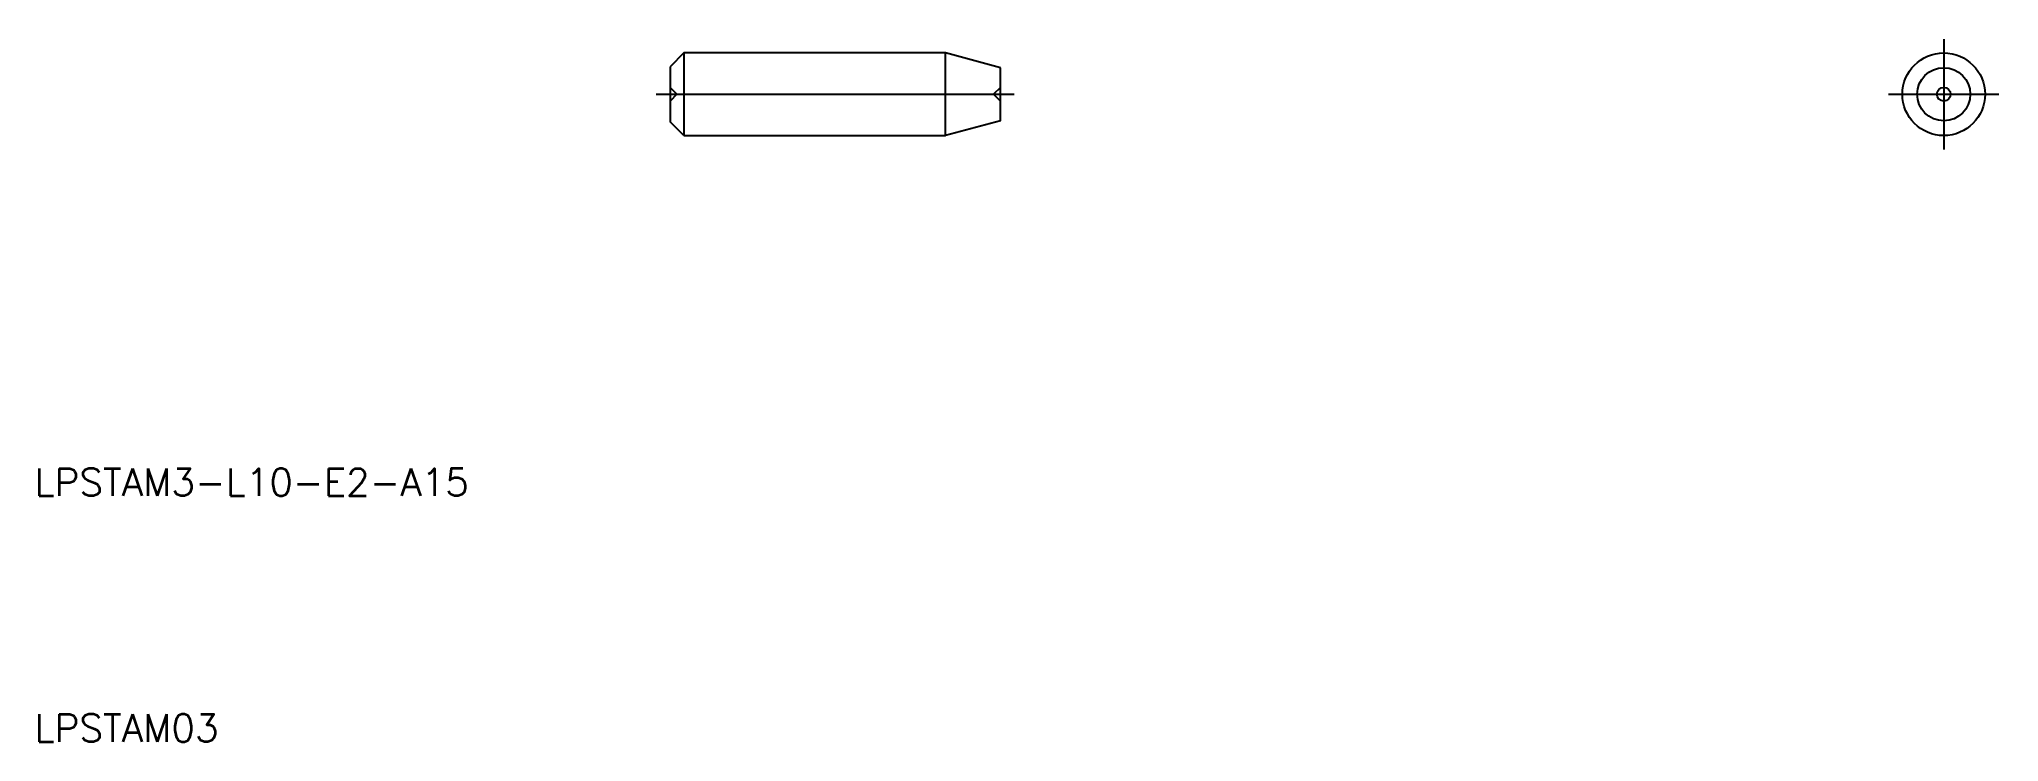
# Model space of a CAD drawing. Extents: x 40.2 to 111.4, y 124.7 to 150.2.
import ezdxf

# ---------------------------------------------------------------- set-up
doc = ezdxf.new("R2010")
doc.units = 0
doc.linetypes.add('CENTER', pattern=[17.5, 13, -1.5, 1.5, -1.5])
doc.linetypes.add('DASHED', pattern=[3.5, 2, -1.5])
doc.layers.get('0').update_dxf_attribs({"linetype": 'CONTINUOUS'})
doc.layers.add('CENTER', color=1, linetype='CENTER')
doc.styles.get("Standard").update_dxf_attribs({"font": 'txt.shx', "bigfont": '@extfont2.shx'})

msp = doc.modelspace()

# ---------------------------------------------------------------- linework, layer by layer
at = {"color": 7, "linetype": 'CONTINUOUS'}
for p, q in [((63.649, 149.695), (63.149, 149.195)), ((73.149, 149.695), (63.649, 149.695)), ((63.649, 149.695), (63.649, 146.695)), ((71.899, 149.695), (71.899, 149.695)), ((73.149, 146.695), (73.149, 149.695)), ((75.149, 149.159), (73.149, 149.695)), ((63.149, 149.195), (63.149, 147.195)), ((75.149, 147.231), (75.149, 149.159)), ((63.649, 146.695), (63.149, 147.195)), ((63.649, 146.695), (73.149, 146.695)), ((75.149, 147.231), (73.149, 146.695))]:
    msp.add_line(p, q, dxfattribs=at)
at = {"color": 3, "linetype": 'DASHED'}
for p, q in [((63.149, 148.445), (63.399, 148.195)), ((63.399, 148.195), (63.149, 147.945)), ((75.149, 148.445), (74.899, 148.195)), ((74.899, 148.195), (75.149, 147.945))]:
    msp.add_line(p, q, dxfattribs=at)
at = {"color": 7, "linetype": 'CONTINUOUS'}
for radius in [1.5, 0.964, 0.25]:
    msp.add_circle((109.399, 148.195), radius, dxfattribs=at)
at = {"layer": 'CENTER', "color": 1, "linetype": 'CENTER'}
for p, q in [((109.399, 150.195), (109.399, 146.195)), ((62.649, 148.195), (75.649, 148.195)), ((107.399, 148.195), (111.399, 148.195))]:
    msp.add_line(p, q, dxfattribs=at)

# ---------------------------------------------------------------- texts
at = {"color": 7, "linetype": 'CONTINUOUS'}
for s, p in [('LPSTAM3-L10-E2-A15', (40.068, 133.607)), ('LPSTAM03', (40.068, 124.679))]:
    msp.add_text(s, height=1, dxfattribs=at).set_placement(p)

doc.saveas('drawing.dxf')
